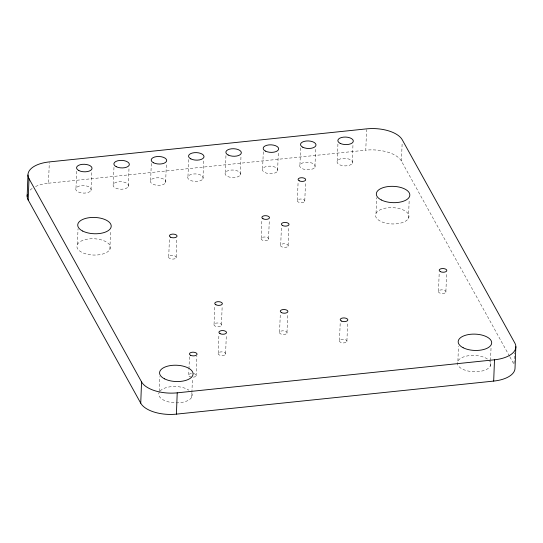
<?xml version="1.0" encoding="UTF-8"?>
<svg xmlns="http://www.w3.org/2000/svg" width="543" height="543" viewBox="0 0 543 543"><rect width="100%" height="100%" fill="white"/><g stroke="black" fill="none" stroke-linecap="round" stroke-linejoin="round"><path stroke-width="0.41" stroke-dasharray="2.71 2.04" d="M35.533 186.527A29.044 14.125 2.2 0 1 48.503 183.208L49.291 162.73M75.993 188.163L76.685 170.142M77.432 244.357L78.029 228.793M90.966 190.512A7.745 3.767 2.2 0 0 81.436 185.645A7.745 3.767 2.2 0 0 78.036 191.855A7.745 3.767 2.2 0 0 90.966 190.512L91.726 170.848M109.862 249.441A16.772 8.159 2.2 0 0 89.215 238.9A16.772 8.159 2.2 0 0 81.864 252.352A16.772 8.159 2.2 0 0 109.862 249.441L110.589 230.599M113.317 184.274L113.982 167.074M128.297 186.622A7.745 3.767 2.2 0 0 118.761 181.756A7.745 3.767 2.2 0 0 115.367 187.973A7.745 3.767 2.2 0 0 128.297 186.622L129.051 166.966M150.642 180.391L151.307 163.185M165.622 182.74A7.745 3.767 2.2 0 0 156.085 177.866A7.745 3.767 2.2 0 0 152.692 184.084A7.745 3.767 2.2 0 0 165.622 182.74L166.375 163.076M159.323 391.327L159.886 376.577M168.737 256.676L169.457 237.834M176.108 257.83A3.815 1.853 2.2 0 0 171.412 255.434A3.815 1.853 2.2 0 0 169.742 258.495A3.815 1.853 2.2 0 0 176.108 257.83L176.862 238.173M187.973 176.502L188.665 158.481M188.74 374.758L188.93 369.844M188.957 369.023L189.432 356.737M191.72 397.225L192.446 378.39M202.946 178.851A7.745 3.767 2.2 0 0 193.41 173.984A7.745 3.767 2.2 0 0 190.016 180.195A7.745 3.767 2.2 0 0 202.946 178.851L203.7 159.187M196.111 375.919L196.865 356.256M214.057 324.252L214.784 305.41M218.211 353.126L218.938 334.284M225.297 172.613L225.99 154.592M221.429 325.406A3.815 1.853 2.2 0 0 216.738 323.01A3.815 1.853 2.2 0 0 215.069 326.071A3.815 1.853 2.2 0 0 221.429 325.406L222.189 305.75M225.583 354.287A3.815 1.853 2.2 0 0 220.886 351.891A3.815 1.853 2.2 0 0 219.216 354.946A3.815 1.853 2.2 0 0 225.583 354.287L226.336 334.624M240.271 174.961A7.745 3.767 2.2 0 0 230.741 170.095A7.745 3.767 2.2 0 0 227.341 176.312A7.745 3.767 2.2 0 0 240.271 174.961L241.031 155.305M262.622 168.724L263.287 151.524M261.183 238.255L261.902 219.413M268.547 239.415A3.815 1.853 2.2 0 0 263.857 237.019A3.815 1.853 2.2 0 0 262.188 240.074A3.815 1.853 2.2 0 0 268.547 239.415L269.308 219.752M277.602 171.072A7.745 3.767 2.2 0 0 268.066 166.206A7.745 3.767 2.2 0 0 264.672 172.423A7.745 3.767 2.2 0 0 277.602 171.072L278.355 151.416M280.717 245.015L281.41 226.994M279.591 332.078L280.317 313.243M288.089 246.169A3.815 1.853 2.2 0 0 283.392 243.773A3.815 1.853 2.2 0 0 281.722 246.834A3.815 1.853 2.2 0 0 288.089 246.169L288.842 226.512M286.962 333.239A3.815 1.853 2.2 0 0 282.265 330.843A3.815 1.853 2.2 0 0 280.595 333.897A3.815 1.853 2.2 0 0 286.962 333.239L287.715 313.576M297.394 200.292L298.087 182.272M299.953 164.841L300.612 147.635M304.766 201.446A3.815 1.853 2.2 0 0 300.075 199.05A3.815 1.853 2.2 0 0 298.406 202.111A3.815 1.853 2.2 0 0 304.766 201.446L305.526 181.783M314.926 167.19A7.745 3.767 2.2 0 0 305.39 162.316A7.745 3.767 2.2 0 0 301.996 168.534A7.745 3.767 2.2 0 0 314.926 167.19L315.68 147.526M337.278 160.952L337.97 142.931M339.524 340.495L340.244 321.653M352.251 163.3A7.745 3.767 2.2 0 0 342.721 158.434A7.745 3.767 2.2 0 0 339.321 164.644A7.745 3.767 2.2 0 0 352.251 163.3L353.011 143.637M346.889 341.649A3.815 1.853 2.2 0 0 342.199 339.253A3.815 1.853 2.2 0 0 340.529 342.314A3.815 1.853 2.2 0 0 346.889 341.649L347.649 321.992M509.483 356.16L401.447 161.108A29.044 14.125 2.2 0 0 365.778 150.167L366.566 129.689M376.041 213.256L376.638 197.693M401.447 161.108L402.173 142.266M408.472 218.34A16.772 8.159 2.2 0 0 387.824 207.799A16.772 8.159 2.2 0 0 380.473 221.252A16.772 8.159 2.2 0 0 408.472 218.34L409.198 199.498M438.5 291.109L439.226 272.267M445.871 292.263A3.815 1.853 2.2 0 0 441.181 289.867A3.815 1.853 2.2 0 0 439.511 292.928A3.815 1.853 2.2 0 0 445.871 292.263L446.624 272.6M457.898 361.041L458.468 346.298M490.329 366.131L490.519 361.21M490.553 360.396L491.055 347.289M514.031 363.498L514.438 352.848M48.503 183.208L365.778 150.167M509.891 356.9L513.997 364.319M193.389 373.57A3.815 1.853 2.2 0 1 196.233 375.437A3.815 1.853 2.2 0 1 193.43 377.154M191.462 377.107A3.815 1.853 2.2 0 1 188.611 375.24A3.815 1.853 2.2 0 1 191.414 373.523M30.069 190.125A29.044 14.125 2.2 0 1 33.048 187.851M191.672 393.003A16.772 8.159 2.2 0 1 175.599 402.852A16.772 8.159 2.2 0 1 159.289 392.141M160.09 391.028A16.772 8.159 2.2 0 1 188.91 390.179M488.897 360.172A16.772 8.159 2.2 0 1 473.998 371.745A16.772 8.159 2.2 0 1 459.446 359.208A16.772 8.159 2.2 0 1 488.245 359.615"/><path stroke-width="0.81" d="M27.15 196.294L27.971 174.995M515.85 346.705L515.029 368.005A29.044 14.125 2.2 0 1 493.682 381.091L176.407 414.133A29.044 14.125 2.2 0 1 140.739 403.191L28.182 199.98L29.003 178.681A29.044 14.125 2.2 0 1 49.318 161.909L366.593 128.867A29.044 14.125 2.2 0 1 402.261 139.809L514.818 343.02A29.044 14.125 2.2 0 1 494.497 359.792L177.222 392.833A29.044 14.125 2.2 0 1 141.553 381.892L29.003 178.681M140.739 403.191L141.553 381.892M176.407 414.133L177.222 392.833M493.682 381.091L494.497 359.792M28.182 199.98A29.044 14.125 2.2 0 1 27.374 194.455M82.679 231.053A16.772 8.159 2.2 0 0 110.677 228.141A16.772 8.159 2.2 0 0 90.036 217.6A16.772 8.159 2.2 0 0 82.679 231.053M381.295 199.96A16.772 8.159 2.2 0 0 409.293 197.041A16.772 8.159 2.2 0 0 388.645 186.5A16.772 8.159 2.2 0 0 381.295 199.96M190.566 355.278A3.815 1.853 2.2 0 0 196.926 354.62A3.815 1.853 2.2 0 0 192.236 352.224A3.815 1.853 2.2 0 0 190.566 355.278M299.22 180.812A3.815 1.853 2.2 0 0 305.587 180.147A3.815 1.853 2.2 0 0 300.897 177.751A3.815 1.853 2.2 0 0 299.22 180.812M220.037 333.646A3.815 1.853 2.2 0 0 226.397 332.988A3.815 1.853 2.2 0 0 221.707 330.592A3.815 1.853 2.2 0 0 220.037 333.646M302.818 147.234A7.745 3.767 2.2 0 0 315.748 145.891A7.745 3.767 2.2 0 0 306.211 141.017A7.745 3.767 2.2 0 0 302.818 147.234M164.536 378.844A16.772 8.159 2.2 0 0 192.534 375.926A16.772 8.159 2.2 0 0 171.893 365.385A16.772 8.159 2.2 0 0 164.536 378.844M463.152 347.744A16.772 8.159 2.2 0 0 491.15 344.832A16.772 8.159 2.2 0 0 470.503 334.284A16.772 8.159 2.2 0 0 463.152 347.744M170.563 237.196A3.815 1.853 2.2 0 0 176.923 236.531A3.815 1.853 2.2 0 0 172.233 234.135A3.815 1.853 2.2 0 0 170.563 237.196M281.417 312.598A3.815 1.853 2.2 0 0 287.776 311.94A3.815 1.853 2.2 0 0 283.086 309.544A3.815 1.853 2.2 0 0 281.417 312.598M440.325 271.629A3.815 1.853 2.2 0 0 446.692 270.964A3.815 1.853 2.2 0 0 441.995 268.568A3.815 1.853 2.2 0 0 440.325 271.629M282.543 225.535A3.815 1.853 2.2 0 0 288.903 224.87A3.815 1.853 2.2 0 0 284.213 222.474A3.815 1.853 2.2 0 0 282.543 225.535M263.009 218.775A3.815 1.853 2.2 0 0 269.369 218.116A3.815 1.853 2.2 0 0 264.679 215.72A3.815 1.853 2.2 0 0 263.009 218.775M215.883 304.772A3.815 1.853 2.2 0 0 222.25 304.107A3.815 1.853 2.2 0 0 217.56 301.711A3.815 1.853 2.2 0 0 215.883 304.772M341.343 321.015A3.815 1.853 2.2 0 0 347.71 320.35A3.815 1.853 2.2 0 0 343.02 317.954A3.815 1.853 2.2 0 0 341.343 321.015M340.142 143.345A7.745 3.767 2.2 0 0 353.072 142.001A7.745 3.767 2.2 0 0 343.536 137.135A7.745 3.767 2.2 0 0 340.142 143.345M265.486 151.124A7.745 3.767 2.2 0 0 278.416 149.773A7.745 3.767 2.2 0 0 268.887 144.906A7.745 3.767 2.2 0 0 265.486 151.124M228.162 155.013A7.745 3.767 2.2 0 0 241.092 153.662A7.745 3.767 2.2 0 0 231.556 148.796A7.745 3.767 2.2 0 0 228.162 155.013M190.837 158.895A7.745 3.767 2.2 0 0 203.768 157.551A7.745 3.767 2.2 0 0 194.231 152.685A7.745 3.767 2.2 0 0 190.837 158.895M153.506 162.785A7.745 3.767 2.2 0 0 166.436 161.441A7.745 3.767 2.2 0 0 156.907 156.567A7.745 3.767 2.2 0 0 153.506 162.785M116.182 166.674A7.745 3.767 2.2 0 0 129.112 165.323A7.745 3.767 2.2 0 0 119.575 160.457A7.745 3.767 2.2 0 0 116.182 166.674M78.857 170.563A7.745 3.767 2.2 0 0 91.787 169.212A7.745 3.767 2.2 0 0 82.251 164.346A7.745 3.767 2.2 0 0 78.857 170.563"/></g></svg>
